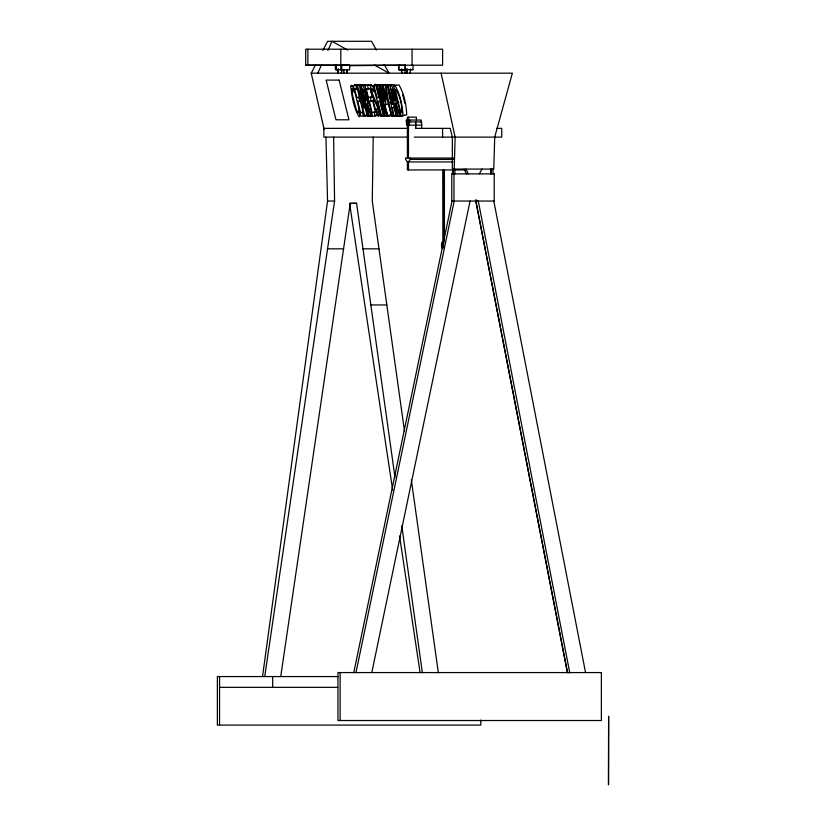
<?xml version="1.0" encoding="UTF-8"?>
<svg xmlns="http://www.w3.org/2000/svg" width="826" height="826" viewBox="0 0 826 826"><rect width="100%" height="100%" fill="white"/><g stroke="black" fill="none" stroke-linecap="round" stroke-linejoin="round"><path stroke-width="1.24" d="M272.673 687.346L272.673 676.566M373.218 137.116L372.278 201.048L404.523 431.296M409.252 125.16L409.696 121.959L421.57 121.959L421.683 128.247M369.325 116.229L366.31 104.076L366.971 104.076L371.349 116.229L372.092 116.229C366.279 106.967 368.2 95.341 362.986 85.935L361.179 85.656L368.747 116.229L371.235 115.754M393.568 85.656L395.138 85.811C400.238 94.629 402.551 105.604 402.881 115.743L401.147 116.229L393.568 85.656L398.958 84.851C404.059 93.658 406.382 104.634 406.702 114.773L400.796 116.229C394.983 106.967 396.903 95.341 391.689 85.935L389.882 85.656L397.451 116.229L399.939 115.754M454.217 169.082L455.126 137.116L441.125 73.184M399.753 69.663L405.019 69.601L405.339 65.202L398.741 65.337L398.648 69.663L412.928 69.663L413.145 65.192M343.358 69.993L343.678 73.318L343.915 69.601M346.6 69.993L346.93 73.318L347.157 69.601M406.784 68.868L407.001 73.132L407.177 68.971M490.572 173.883L490.789 169.082M341.675 69.859L341.902 65.378L340.797 65.192L305.692 65.192L305.692 49.209L442.612 49.209L442.612 65.192L305.692 65.192M340.797 65.192L349.821 65.378L349.594 69.859L335.449 69.766L335.242 65.223M405.008 69.663L405.225 65.192M442.684 241.863L442.271 247.996C439.835 245.322 443.696 238.735 443.676 244.176M442.457 248.585L442.912 241.863M442.736 247.841L443.139 241.863M442.942 248.141L443.376 241.863M442.086 245.281L442.333 241.863M442.178 246.592L442.519 241.863M452.338 173.883L452.793 169.082M337.968 69.002L338.154 73.163L338.381 68.899M401.467 69.105L401.653 73.277L401.88 69.002M262.534 676.566L327.55 201.048L325.96 137.116M264.723 676.566L334.571 201.048L333.632 137.116M280.726 676.566L350.234 203.403L356.605 203.289L394.993 477.345M421.26 122.898L421.239 120.049L406.185 120.049L406.629 125.16L422.003 125.16M353.776 672.57L452.018 201.048M355.975 672.57L454.217 201.048M371.803 672.57L470.046 201.048M383.274 115.103L382.799 115.826L381.829 115.134M374.591 84.758L375.014 84.128L376.295 85.264M317.803 73.184L321.345 65.213M327.932 50.407L331.98 41.3L347.643 50.056M324.226 129.599L311.226 73.184L315.325 65.213M322.925 50.407L327.602 41.3L371.566 41.3L376.388 50.097M479.307 173.883L481.961 169.082M410.295 158.055L410.295 159.408L408.488 161.948L408.488 169.939M415.633 128.36L415.633 121.959L415.633 128.36L450.201 128.36L452.369 137.116L452.338 169.082L493.793 169.082L494.712 137.116L512.368 73.184L311.226 73.184M354.715 84.397L356.512 85.708M364.658 115.268L367.353 115.268L360.828 116.229L353.26 85.656L359.785 84.686M353.26 85.656L361.199 84.686L356.595 85.656L364.163 116.229L364.7 116.229L358.185 89.879L364.09 107.814L360.776 89.879L367.302 116.229L371.7 115.268M359.506 85.656L364.121 84.686L359.506 85.656L362.676 102.672L357.379 85.656M361.179 85.656L364.999 84.686L367.167 85.45M364.865 85.656L371.39 84.686L364.865 85.656L372.443 116.229L378.969 115.268L376.264 115.268M363.533 116.229L362.635 112.615L360.508 112.615L357.699 101.257L359.682 101.257L358.783 97.644L356.801 97.644L354.726 89.27L356.636 88.785M373.373 85.656L377.771 84.686L373.373 85.656L380.951 116.229L383.429 115.754M375.944 85.656L380.332 84.686L375.944 85.656L378.907 97.644L376.924 97.644L373.951 85.656M377.224 85.656L382.727 84.686L377.224 85.656L384.575 113.11L384.018 113.11L384.792 116.229L390.295 115.268L388.623 115.268M389.036 105.005L391.576 115.268L387.177 116.229L379.609 85.656L384.513 84.686L385.68 85.728M366.341 89.27L370.162 88.299L372.237 96.683L368.417 97.644L366.341 89.27L371.328 88.547M382.417 85.656L386.878 84.686L382.417 85.656L388.21 103.126L391.452 116.229L395.85 115.268L391.452 116.229M385.298 85.656L389.738 84.686L385.298 85.656L387.508 99.141L383.058 85.656M387.301 85.656L391.834 84.686L387.301 85.656L393.413 116.229L396.862 115.506M389.882 85.656L393.703 84.686L395.871 85.45M386.475 116.229L379.124 88.774L381.034 88.289M379.124 88.774L381.581 88.289M356.801 97.644L359.671 96.921M368.417 97.644L373.259 96.921M376.924 97.644L379.784 96.921M365.474 100.689L366.414 99.905L365.412 94.257L364.132 90.189L362.614 89.146L365.474 100.689L367.384 100.204M371.215 100.782L373.135 100.297L375.944 111.655L372.123 112.615L369.305 101.257L374.157 100.535M367.26 102.92L369.17 102.445M363.739 107.814L365.65 107.328M392.02 116.229L388.674 102.692L391.545 101.97M387.755 116.229L384.937 104.83L388.757 103.869M395.964 102.92L398.834 102.197M360.508 112.615L363.378 111.892M375.747 109.311L377.658 113.017L378.401 112.925C378.494 104.128 370.802 97.933 370.926 88.95A10.046 1.332 75.8 0 1 370.771 85.728C373.218 83.189 376.935 98.046 372.103 88.609L371.824 88.94C371.679 98.129 382.562 108.412 378.494 116.611L376.966 114.401L375.706 109.311L378.618 108.588M394.002 116.229L392.278 107.69L394.188 107.204M372.123 112.615L377.11 111.892M364.163 116.229L367.993 115.268M367.302 116.229L371.122 115.268M368.747 116.229L371.617 115.506M385.143 113.11L387.064 112.625M380.951 116.229L383.811 115.506M387.177 116.229L391.576 115.268M400.847 112.739C403.439 108.01 399.402 93.018 395.004 89.146L400.847 112.739L402.768 112.253M393.413 116.229L397.244 115.268M392.278 107.69L393.93 107.69L396.439 116.229L400.259 115.268M396.439 116.229L399.908 115.506M397.451 116.229L400.321 115.506M569.713 672.57L478.223 200.749L476.499 200.191M569.826 672.55L567.4 672.601L475.848 201.048M349.315 65.657L400.052 65.254M410.202 69.673L412.928 69.663M341.902 65.378L349.821 65.378M399.877 69.807L406.629 69.807M379.609 85.656C385.422 88.268 385.391 98.738 385.794 104.634L384.937 104.83M354.726 89.27L356.853 89.27L355.965 85.656M375.169 115.268L375.923 115.268M403.873 115.268L404.626 115.268M400.796 116.229L400.052 116.229L395.675 104.076L395.014 104.076L398.029 116.229M407.61 128.36L323.864 128.36L323.864 137.116L408.054 137.116M496.56 128.36L501.723 128.36L501.723 137.116L414.208 137.116M408.127 158.055L405.587 158.055L405.587 159.408L407.394 161.948L407.394 169.939L465.916 169.939M453.557 158.055L408.488 158.055L408.488 117.168M410.295 159.408L453.557 159.408M453.02 161.948L407.394 161.948M327.55 201.048L334.571 201.048M349.584 203.289L356.605 203.289M443.18 246.107L443.025 170.177L444.419 170.177L444.419 239.674M327.55 248.832L343.564 248.832M362.986 248.832L378.969 248.832M370.843 304.949L386.836 304.949M338.33 676.566L217.372 676.566L217.372 725.083L480.804 725.083L480.804 720.045M219.561 687.346L337.731 687.346M402.345 69.807L398.948 69.807L398.741 65.337M404.595 69.818L406.857 69.818M374.498 65.058L389.036 73.184L384.214 64.387M463.933 169.082L466.587 173.883M410.088 72.936L410.429 68.971M466.132 169.082L468.228 173.883M388.014 85.656L397.038 116.229M402.592 94.835L403.129 96.673M403.418 97.767L403.986 99.946M378.897 85.656L379.671 88.774M376.511 85.656L384.09 116.229L383.512 116.229L379.805 101.257L377.812 101.257L381.519 116.229M372.929 101.815L375.056 110.374M367.57 85.656L368.468 89.27M374.25 112.615L375.138 116.229M370.399 97.644L371.287 101.257M360.301 85.656L367.869 116.229M404.244 101.04L404.761 103.219M493.793 201.048L585.541 672.57M567.524 672.57L475.631 199.913L475.766 201.048M385.907 85.656L388.674 102.692M405.122 69.002L404.977 73.256L404.668 72.43M341.169 72.316L341.479 73.142L341.727 69.838M349.77 204.569L392.67 490.128M399.567 536.022L420.052 672.436M411.317 479.792L438.348 672.746M401.787 525.873L422.354 672.736M492.864 169.082L493.081 173.883M491.284 169.082L491.501 173.883M336.419 69.694L336.327 65.223L336.378 69.776M453.99 173.883L453.99 201.048M444.12 170.177L444.12 236.329M443.81 170.177L443.81 242.245M443.624 170.177L443.624 242.245M443.325 170.177L443.325 242.689M442.602 128.36L442.602 137.116M416.407 120.049L416.407 117.168L407.394 117.168L407.394 158.055M412.05 49.209L412.05 65.192M409.696 120.049L409.696 121.959M340.797 49.209L340.797 69.859M340.136 672.57L340.136 720.52M307.881 49.209L307.881 65.192M219.561 676.566L219.561 725.083M350.72 86.172C351.938 96.508 353.59 107.958 359.083 116.786L359.455 116.559C360.487 113.472 357.895 105.594 358.577 112.842L357.906 113.079L356.522 110.209L352.619 95.651L352.103 88.568L354.437 92.595L353.229 87.68L351.711 85.326L350.72 86.172M453.278 169.082L453.278 173.883L454.858 173.956L454.868 169.165L453.278 169.082M384.988 100.4L384.069 101.361L381.044 89.146L382.046 89.414L382.934 91.159L384.988 100.4M395.117 99.905L394.178 100.689L391.317 89.146L392.35 89.384L393.145 90.943L395.117 99.905M339.125 80.091L326.136 80.091L335.965 119.791L348.954 119.791L339.125 80.091M392.908 104.221L391.576 104.221L388.674 89.797L392.908 104.221M494.196 173.883L451.791 173.883L451.791 201.048L494.196 201.048L494.196 173.883M601.38 672.57L337.948 672.57L337.948 720.52L601.38 720.52L601.38 672.57M608.628 716.369L608.504 784.7L608.628 716.369"/></g></svg>
